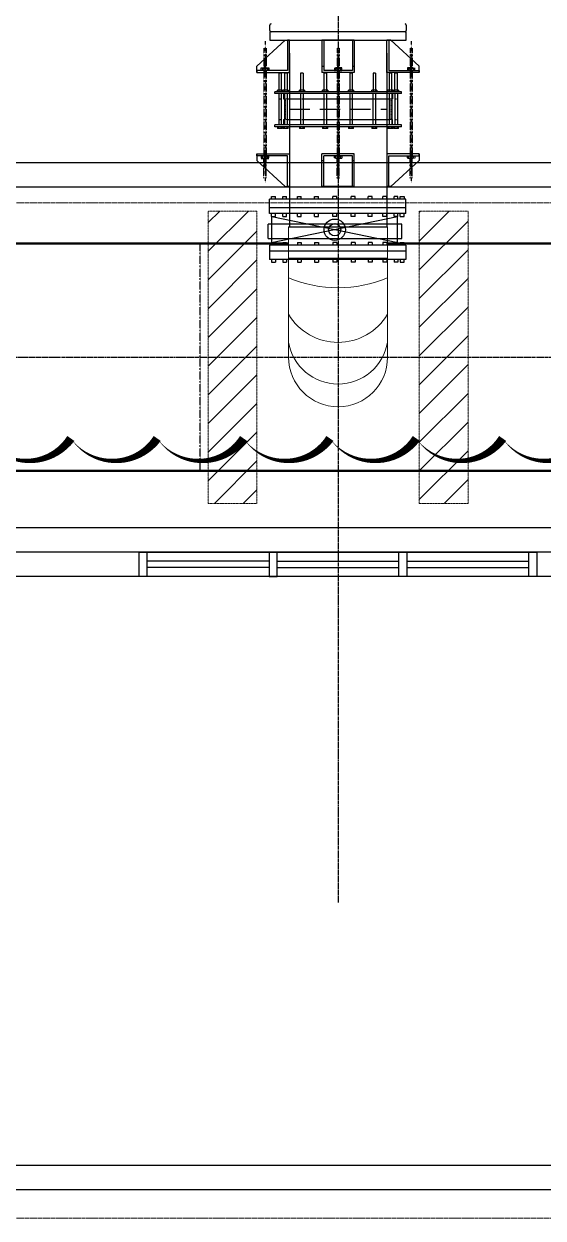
# Model space of a CAD drawing. Header units: inches. Extents: x 0 to 235202, y 0 to 361577.
# Drawn here: x 135998 to 139195, y 298225 to 305577 of the extents above; entities that cross this region are included whole.
import ezdxf

# ---------------------------------------------------------------- set-up
doc = ezdxf.new("R2010")
doc.units = ezdxf.units.IN
doc.header["$MEASUREMENT"] = 0
for name, pattern in [('CENTER', [2, 1.25, -0.25, 0.25, -0.25]), ('HIDDEN', [0.375, 0.25, -0.125]), ('PHANTOM2', [1.25, 0.625, -0.125, 0.125, -0.125, 0.125, -0.125])]:
    doc.linetypes.add(name, pattern=pattern)
for name, color, linetype, lineweight in [('.5', 8, 'Continuous', 0), ('DIM', 251, 'Continuous', 0), ('hid', 8, 'HIDDEN', 0)]:
    doc.layers.add(name, color=color, linetype=linetype, lineweight=lineweight)
for name, color, linetype in [('1', 1, 'CENTER'), ('2', 2, 'HIDDEN'), ('pipes', 2, 'Continuous'), ('sleeve type coupling', 1, 'Continuous'), ('steel elbow 90deg', 3, 'Continuous')]:
    doc.layers.add(name, color=color, linetype=linetype)

msp = doc.modelspace()

# ---------------------------------------------------------------- linework, layer by layer
at = {"layer": '.5', "color": 8, "linetype": 'CENTER', "ltscale": 10}
for p, q in [((169573.2, 304475.8), (105058.9, 304475.8)), ((169573.2, 298225.3), (105058.9, 298225.3))]:
    msp.add_line(p, q, dxfattribs=at)
at = {"color": 8, "linetype": 'PHANTOM2', "ltscale": 20}
for p, q in [((137932.6, 323510), (137932.6, 300165.4)), ((125082.6, 303524.6), (152564.9, 303524.6))]:
    msp.add_line(p, q, dxfattribs=at)
at = {"color": 8, "lineweight": -3, "ltscale": 5}
for p, q in [((137512.6, 305535.9), (137512.6, 305569.4)), ((138345.4, 305528.7), (137519.8, 305528.7)), ((138352.6, 305569.4), (138352.6, 305535.9))]:
    msp.add_line(p, q, dxfattribs=at)
at = {"color": 8}
for p, q in [((138352.6, 305528.7), (137512.6, 305528.7)), ((137512.6, 305528.7), (137512.6, 305476.7)), ((138352.6, 305476.7), (138352.6, 305528.7)), ((137432.6, 305316.7), (137607.6, 305476.7)), ((137512.6, 305476.7), (138352.6, 305476.7)), ((137607.6, 305476.7), (137632.6, 305476.7)), ((137632.6, 305476.7), (137620.6, 305476.7)), ((137620.6, 305476.7), (137620.6, 305288.7)), ((137632.6, 305276.7), (137632.6, 305476.7)), ((137832.6, 305476.7), (137832.6, 305276.7)), ((138032.6, 305476.7), (137832.6, 305476.7)), ((137844.6, 305476.7), (137844.6, 305288.7)), ((138020.6, 305476.7), (138020.6, 305288.7)), ((138032.6, 305476.7), (138032.6, 305276.7)), ((138257.6, 305476.7), (138232.6, 305476.7)), ((138232.6, 305476.7), (138244.6, 305476.7)), ((138232.6, 305276.7), (138232.6, 305476.7)), ((138244.6, 305476.7), (138244.6, 305288.7)), ((138432.6, 305316.7), (138257.6, 305476.7)), ((137432.6, 305276.7), (137432.6, 305316.7)), ((137832.6, 305316.7), (137844.6, 305316.7)), ((138020.6, 305316.7), (138032.6, 305316.7)), ((138432.6, 305276.7), (138432.6, 305316.7)), ((137620.6, 305288.7), (137432.6, 305288.7)), ((137432.6, 305288.7), (137432.6, 305276.7)), ((137432.6, 305276.7), (137632.6, 305276.7)), ((138032.6, 305276.7), (137832.6, 305276.7)), ((138020.6, 305288.7), (137844.6, 305288.7)), ((138432.6, 305276.7), (138232.6, 305276.7)), ((138244.6, 305288.7), (138432.6, 305288.7)), ((138432.6, 305288.7), (138432.6, 305276.7)), ((137432.6, 304776.3), (137432.6, 304736.3)), ((137432.6, 304764.3), (137432.6, 304776.3)), ((137432.6, 304776.3), (137632.6, 304776.3)), ((137620.6, 304764.3), (137432.6, 304764.3)), ((137432.6, 304736.3), (137607.6, 304576.3)), ((137620.6, 304576.3), (137620.6, 304764.3)), ((137632.6, 304776.3), (137632.6, 304576.3)), ((137832.6, 304576.3), (137832.6, 304776.3)), ((138032.6, 304776.3), (137832.6, 304776.3)), ((137832.6, 304736.3), (137844.6, 304736.3)), ((137844.6, 304576.3), (137844.6, 304764.3)), ((138020.6, 304764.3), (137844.6, 304764.3)), ((138020.6, 304576.3), (138020.6, 304764.3)), ((138020.6, 304736.3), (138032.6, 304736.3)), ((138032.6, 304576.3), (138032.6, 304776.3)), ((138432.6, 304776.3), (138232.6, 304776.3)), ((138232.6, 304776.3), (138232.6, 304576.3)), ((138244.6, 304576.3), (138244.6, 304764.3)), ((138244.6, 304764.3), (138432.6, 304764.3)), ((138432.6, 304736.3), (138257.6, 304576.3)), ((138432.6, 304776.3), (138432.6, 304736.3)), ((138432.6, 304764.3), (138432.6, 304776.3)), ((137607.6, 304576.3), (137632.6, 304576.3)), ((137632.6, 304576.3), (137620.6, 304576.3)), ((138032.6, 304576.3), (137832.6, 304576.3)), ((138257.6, 304576.3), (138232.6, 304576.3)), ((138232.6, 304576.3), (138244.6, 304576.3)), ((138350.1, 304497.6), (137510.1, 304497.6)), ((137510.1, 304408.9), (137510.1, 304497.6)), ((137522.2, 304514.8), (137546.4, 304514.8)), ((137522.2, 304497.6), (137522.2, 304514.8)), ((137546.4, 304497.6), (137546.4, 304514.8)), ((137591.5, 304514.8), (137615.7, 304514.8)), ((137591.5, 304497.6), (137591.5, 304514.8)), ((137615.7, 304497.6), (137615.7, 304514.8)), ((137681.8, 304514.8), (137706, 304514.8)), ((137681.8, 304497.6), (137681.8, 304514.8)), ((137706, 304497.6), (137706, 304514.8)), ((137786.9, 304514.8), (137811.1, 304514.8)), ((137786.9, 304497.6), (137786.9, 304514.8)), ((137811.1, 304497.6), (137811.1, 304514.8)), ((137899.7, 304497.6), (137899.7, 304514.8)), ((137923.9, 304514.8), (137899.7, 304514.8)), ((137923.9, 304497.6), (137923.9, 304514.8)), ((138012.5, 304497.6), (138012.5, 304514.8)), ((138036.8, 304514.8), (138012.5, 304514.8)), ((138036.8, 304497.6), (138036.8, 304514.8)), ((138117.7, 304497.6), (138117.7, 304514.8)), ((138141.9, 304514.8), (138117.7, 304514.8)), ((138141.9, 304497.6), (138141.9, 304514.8)), ((138207.9, 304497.6), (138207.9, 304514.8)), ((138232.2, 304514.8), (138207.9, 304514.8)), ((138232.2, 304497.6), (138232.2, 304514.8)), ((138277.2, 304497.6), (138277.2, 304514.8)), ((138301.4, 304514.8), (138277.2, 304514.8)), ((138301.4, 304497.6), (138301.4, 304514.8)), ((138315.5, 304497.6), (138315.5, 304514.8)), ((138315.5, 304514.8), (138339.7, 304514.8)), ((138339.7, 304514.8), (138339.7, 304497.6)), ((138350.1, 304408.9), (138350.1, 304497.6)), ((138350.1, 304444.9), (137510.1, 304444.9)), ((138350.1, 304408.9), (137510.1, 304408.9)), ((137522.2, 304391.7), (137522.2, 304408.9)), ((137522.2, 304230.9), (138298.1, 304391.7)), ((137522.2, 304391.7), (137546.4, 304391.7)), ((137525.6, 304391.7), (138301.4, 304230.9)), ((137525.6, 304213.7), (137525.6, 304391.7)), ((137546.4, 304391.7), (137546.4, 304408.9)), ((137591.5, 304391.7), (137591.5, 304408.9)), ((137591.5, 304391.7), (137615.7, 304391.7)), ((137615.7, 304391.7), (137615.7, 304408.9)), ((137681.8, 304391.7), (137681.8, 304408.9)), ((137681.8, 304391.7), (137706, 304391.7)), ((137706, 304391.7), (137706, 304408.9)), ((137786.9, 304391.7), (137786.9, 304408.9)), ((137786.9, 304391.7), (137811.1, 304391.7)), ((137811.1, 304391.7), (137811.1, 304408.9)), ((137899.7, 304391.7), (137899.7, 304408.9)), ((137923.9, 304391.7), (137899.7, 304391.7)), ((137923.9, 304391.7), (137923.9, 304408.9)), ((138012.5, 304391.7), (138012.5, 304408.9)), ((138036.8, 304391.7), (138012.5, 304391.7)), ((138036.8, 304391.7), (138036.8, 304408.9)), ((138117.7, 304391.7), (138117.7, 304408.9)), ((138141.9, 304391.7), (138117.7, 304391.7)), ((138141.9, 304391.7), (138141.9, 304408.9)), ((138207.9, 304391.7), (138207.9, 304408.9)), ((138232.2, 304391.7), (138207.9, 304391.7)), ((138232.2, 304391.7), (138232.2, 304408.9)), ((138277.2, 304391.7), (138277.2, 304408.9)), ((138301.4, 304391.7), (138277.2, 304391.7)), ((138298.1, 304213.7), (138298.1, 304391.7)), ((138301.4, 304391.7), (138301.4, 304408.9)), ((138315.5, 304391.7), (138315.5, 304408.9)), ((138315.5, 304391.7), (138339.7, 304391.7)), ((138339.7, 304391.7), (138339.7, 304408.9)), ((137525.6, 304344.5), (137502.4, 304344.5)), ((138325.8, 304344.5), (138298.1, 304344.5)), ((137525.6, 304254.2), (137502.4, 304254.2)), ((137510.1, 304214.6), (137510.1, 304126.6)), ((138350.1, 304214.6), (137510.1, 304214.6)), ((137522.2, 304231.8), (137546.4, 304231.8)), ((137522.2, 304231.8), (137522.2, 304214.6)), ((137546.4, 304231.8), (137546.4, 304214.6)), ((137591.5, 304231.8), (137615.7, 304231.8)), ((137591.5, 304231.8), (137591.5, 304214.6)), ((137615.7, 304231.8), (137615.7, 304214.6)), ((137681.8, 304231.8), (137706, 304231.8)), ((137681.8, 304231.8), (137681.8, 304214.6)), ((137706, 304231.8), (137706, 304214.6)), ((137786.9, 304231.8), (137811.1, 304231.8)), ((137786.9, 304231.8), (137786.9, 304214.6)), ((137811.1, 304231.8), (137811.1, 304214.6)), ((137899.7, 304231.8), (137899.7, 304214.6)), ((137923.9, 304231.8), (137899.7, 304231.8)), ((137923.9, 304231.8), (137923.9, 304214.6)), ((138012.5, 304231.8), (138012.5, 304214.6)), ((138036.8, 304231.8), (138012.5, 304231.8)), ((138036.8, 304231.8), (138036.8, 304214.6)), ((138117.7, 304231.8), (138117.7, 304214.6)), ((138141.9, 304231.8), (138117.7, 304231.8)), ((138141.9, 304231.8), (138141.9, 304214.6)), ((138207.9, 304231.8), (138207.9, 304214.6)), ((138232.2, 304231.8), (138207.9, 304231.8)), ((138232.2, 304231.8), (138232.2, 304214.6)), ((138277.2, 304231.8), (138277.2, 304214.6)), ((138301.4, 304231.8), (138277.2, 304231.8)), ((138325.8, 304254.2), (138298.1, 304254.2)), ((138301.4, 304231.8), (138301.4, 304214.6)), ((138315.5, 304231.8), (138315.5, 304214.6)), ((138315.5, 304231.8), (138339.7, 304231.8)), ((138339.7, 304231.8), (138339.7, 304214.6)), ((138350.1, 304214.6), (138350.1, 304126.6)), ((138350.1, 304178.6), (137510.1, 304178.6)), ((138350.1, 304126.6), (137510.1, 304126.6)), ((137522.2, 304126.6), (137522.2, 304109.3)), ((137546.4, 304126.6), (137546.4, 304109.3)), ((137591.5, 304126.6), (137591.5, 304109.3)), ((137615.7, 304126.6), (137615.7, 304109.3)), ((137681.8, 304126.6), (137681.8, 304109.3)), ((137706, 304126.6), (137706, 304109.3)), ((137786.9, 304126.6), (137786.9, 304109.3)), ((137811.1, 304126.6), (137811.1, 304109.3)), ((137899.7, 304126.6), (137899.7, 304109.3)), ((137923.9, 304126.6), (137923.9, 304109.3)), ((138012.5, 304126.6), (138012.5, 304109.3)), ((138036.8, 304126.6), (138036.8, 304109.3)), ((138117.7, 304126.6), (138117.7, 304109.3)), ((138141.9, 304126.6), (138141.9, 304109.3)), ((138207.9, 304126.6), (138207.9, 304109.3)), ((138232.2, 304126.6), (138232.2, 304109.3)), ((138277.2, 304126.6), (138277.2, 304109.3)), ((138301.4, 304126.6), (138301.4, 304109.3)), ((138315.5, 304126.6), (138315.5, 304109.3)), ((138339.7, 304109.3), (138339.7, 304126.6)), ((137522.2, 304109.3), (137546.4, 304109.3)), ((137591.5, 304109.3), (137615.7, 304109.3)), ((137681.8, 304109.3), (137706, 304109.3)), ((137786.9, 304109.3), (137811.1, 304109.3)), ((137923.9, 304109.3), (137899.7, 304109.3)), ((138036.8, 304109.3), (138012.5, 304109.3)), ((138141.9, 304109.3), (138117.7, 304109.3)), ((138232.2, 304109.3), (138207.9, 304109.3)), ((138301.4, 304109.3), (138277.2, 304109.3)), ((138315.5, 304109.3), (138339.7, 304109.3))]:
    msp.add_line(p, q, dxfattribs=at)
at = {"color": 8, "linetype": 'HIDDEN'}
for p, q in [((137502.4, 304254.2), (137502.4, 304344.5)), ((138298.1, 304344.5), (137525.6, 304344.5)), ((138325.8, 304254.2), (138325.8, 304344.5)), ((138298.1, 304254.2), (137525.6, 304254.2))]:
    msp.add_line(p, q, dxfattribs=at)
at = {"color": 1}
msp.add_lwpolyline([(129905.5, 303024.6, 0, 53.2, 0.520567), (130437.3, 303024.6, 0, 53.2, 0.520567), (130969.1, 303024.6, 0, 53.2, 0.520567), (131500.9, 303024.6, 0, 53.2, 0.520567), (132032.7, 303024.6, 0, 53.2, 0.520567), (132564.5, 303024.6, 0, 53.2, 0.520567), (133096.3, 303024.6, 0, 53.2, 0.520567), (133628.1, 303024.6, 0, 53.2, 0.520567), (134159.9, 303024.6, 0, 53.2, 0.520567), (134691.7, 303024.6, 0, 53.2, 0.520567), (135223.5, 303024.6, 0, 53.2, 0.520567), (135755.3, 303024.6, 0, 53.2, 0.520567), (136287.1, 303024.6, 0, 53.2, 0.520567), (136818.9, 303024.6, 0, 53.2, 0.520567), (137350.7, 303024.6, 0, 53.2, 0.520567), (137882.5, 303024.6, 0, 53.2, 0.520567), (138414.3, 303024.6, 0, 53.2, 0.520567), (138946.1, 303024.6, 0, 53.2, 0.520567), (139477.9, 303024.6, 0, 53.2, 0.520567)], format="xyseb", dxfattribs=at)
at = {"color": 8}
for radius in [65.7, 37.5]:
    msp.add_circle((137911.8, 304309.4), radius, dxfattribs=at)
at = {"color": 8, "lineweight": -3, "ltscale": 5}
for centre, start, end in [((137519.8, 305569.4), 90, 180), ((137519.8, 305535.9), 180, 270), ((138345.4, 305569.4), 0, 90), ((138345.4, 305535.9), 270, 0)]:
    msp.add_arc(centre, 7.24, start, end, dxfattribs=at)
at = {"layer": '1', "color": 8, "linetype": 'CENTER', "ltscale": 0.09}
for p, q in [((137482.6, 305470.8), (137482.6, 304601)), ((138382.6, 305470.8), (138382.6, 304601))]:
    msp.add_line(p, q, dxfattribs=at)
at = {"layer": '1', "color": 8}
for p, q in [((137476, 305426.7), (137476, 304764.3)), ((137476, 305426.7), (137476, 305305.9)), ((137489.2, 305426.7), (137489.2, 305305.9)), ((137489.3, 305426.7), (137489.3, 304764.3)), ((137926, 305426.7), (137926, 304764.3)), ((137926, 305426.7), (137926, 305305.9)), ((137926, 305426.7), (137939.2, 305426.7)), ((137926, 305426.7), (137939.2, 305426.7)), ((137939.2, 305426.7), (137939.2, 304764.3)), ((137939.2, 305426.7), (137939.2, 305305.9)), ((138376, 305426.7), (138376, 304764.3)), ((138376, 305426.7), (138376, 305305.9)), ((138389.2, 305426.7), (138389.2, 304764.3)), ((138389.2, 305426.7), (138389.2, 305305.9)), ((137459.9, 305288.7), (137459.9, 305305.9)), ((137459.9, 305305.9), (137505.4, 305305.9)), ((137459.9, 305288.7), (137459.9, 305305.9)), ((137459.9, 305305.9), (137505.4, 305305.9)), ((137468, 305305.9), (137468, 305288.7)), ((137468, 305305.9), (137468, 305288.7)), ((137489.2, 305363.2), (137476, 305363.2)), ((137489.2, 305363.2), (137476, 305363.2)), ((137489.2, 305359.2), (137476, 305359.2)), ((137489.2, 305359.2), (137476, 305359.2)), ((137489.2, 305359.2), (137476, 305359.2)), ((137489.2, 305359.2), (137476, 305359.2)), ((137489.2, 305355.1), (137476, 305355.1)), ((137489.2, 305355.1), (137476, 305355.1)), ((137489.2, 305351.3), (137476, 305351.3)), ((137489.2, 305351.3), (137476, 305351.3)), ((137489.2, 305347.2), (137476, 305347.2)), ((137489.2, 305347.2), (137476, 305347.2)), ((137489.2, 305347.2), (137476, 305347.2)), ((137489.2, 305347.2), (137476, 305347.2)), ((137489.2, 305343.1), (137476, 305343.1)), ((137489.2, 305343.1), (137476, 305343.1)), ((137489.2, 305339), (137476, 305339)), ((137489.2, 305339), (137476, 305339)), ((137489.2, 305334.9), (137476, 305334.9)), ((137489.2, 305334.9), (137476, 305334.9)), ((137489.2, 305330.8), (137476, 305330.8)), ((137489.2, 305330.8), (137476, 305330.8)), ((137489.2, 305326.7), (137476, 305326.7)), ((137489.2, 305326.7), (137476, 305326.7)), ((137489.2, 305322.7), (137476, 305322.7)), ((137489.2, 305322.7), (137476, 305322.7)), ((137489.2, 305318.6), (137476, 305318.6)), ((137489.2, 305318.6), (137476, 305318.6)), ((137489.2, 305314.5), (137476, 305314.5)), ((137489.2, 305314.5), (137476, 305314.5)), ((137489.2, 305310.4), (137476, 305310.4)), ((137489.2, 305310.4), (137476, 305310.4)), ((137489.2, 305306.3), (137476, 305306.3)), ((137489.2, 305306.3), (137476, 305306.3)), ((137497.2, 305305.9), (137497.2, 305288.7)), ((137497.2, 305305.9), (137497.2, 305288.7)), ((137505.4, 305305.9), (137505.4, 305288.7)), ((137505.4, 305305.9), (137505.4, 305288.7)), ((137955.4, 305305.9), (137909.9, 305305.9)), ((137909.9, 305305.9), (137909.9, 305288.7)), ((137955.4, 305305.9), (137909.9, 305305.9)), ((137909.9, 305305.9), (137909.9, 305288.7)), ((137918, 305305.9), (137918, 305288.7)), ((137918, 305305.9), (137918, 305288.7)), ((137926, 305363.2), (137939.2, 305363.2)), ((137926, 305363.2), (137939.2, 305363.2)), ((137926, 305359.2), (137939.2, 305359.2)), ((137926, 305359.2), (137939.2, 305359.2)), ((137926, 305359.2), (137939.2, 305359.2)), ((137926, 305359.2), (137939.2, 305359.2)), ((137926, 305355.1), (137939.2, 305355.1)), ((137926, 305355.1), (137939.2, 305355.1)), ((137926, 305351.3), (137939.2, 305351.3)), ((137926, 305351.3), (137939.2, 305351.3)), ((137926, 305347.2), (137939.2, 305347.2)), ((137926, 305347.2), (137939.2, 305347.2)), ((137926, 305347.2), (137939.2, 305347.2)), ((137926, 305347.2), (137939.2, 305347.2)), ((137926, 305343.1), (137939.2, 305343.1)), ((137926, 305343.1), (137939.2, 305343.1)), ((137926, 305339), (137939.2, 305339)), ((137926, 305339), (137939.2, 305339)), ((137926, 305334.9), (137939.2, 305334.9)), ((137926, 305334.9), (137939.2, 305334.9)), ((137926, 305330.8), (137939.2, 305330.8)), ((137926, 305330.8), (137939.2, 305330.8)), ((137926, 305326.7), (137939.2, 305326.7)), ((137926, 305326.7), (137939.2, 305326.7)), ((137926, 305322.7), (137939.2, 305322.7)), ((137926, 305322.7), (137939.2, 305322.7)), ((137926, 305318.6), (137939.2, 305318.6)), ((137926, 305318.6), (137939.2, 305318.6)), ((137926, 305314.5), (137939.2, 305314.5)), ((137926, 305314.5), (137939.2, 305314.5)), ((137926, 305310.4), (137939.2, 305310.4)), ((137926, 305310.4), (137939.2, 305310.4)), ((137926, 305306.3), (137939.2, 305306.3)), ((137926, 305306.3), (137939.2, 305306.3)), ((137947.2, 305305.9), (137947.2, 305288.7)), ((137947.2, 305305.9), (137947.2, 305288.7)), ((137955.4, 305288.7), (137955.4, 305305.9)), ((137955.4, 305288.7), (137955.4, 305305.9)), ((138405.4, 305305.9), (138359.9, 305305.9)), ((138359.9, 305305.9), (138359.9, 305288.7)), ((138405.4, 305305.9), (138359.9, 305305.9)), ((138359.9, 305305.9), (138359.9, 305288.7)), ((138368, 305305.9), (138368, 305288.7)), ((138368, 305305.9), (138368, 305288.7)), ((138376, 305363.2), (138389.2, 305363.2)), ((138376, 305363.2), (138389.2, 305363.2)), ((138376, 305359.2), (138389.2, 305359.2)), ((138376, 305359.2), (138389.2, 305359.2)), ((138376, 305359.2), (138389.2, 305359.2)), ((138376, 305359.2), (138389.2, 305359.2)), ((138376, 305355.1), (138389.2, 305355.1)), ((138376, 305355.1), (138389.2, 305355.1)), ((138376, 305351.3), (138389.2, 305351.3)), ((138376, 305351.3), (138389.2, 305351.3)), ((138376, 305347.2), (138389.2, 305347.2)), ((138376, 305347.2), (138389.2, 305347.2)), ((138376, 305347.2), (138389.2, 305347.2)), ((138376, 305347.2), (138389.2, 305347.2)), ((138376, 305343.1), (138389.2, 305343.1)), ((138376, 305343.1), (138389.2, 305343.1)), ((138376, 305339), (138389.2, 305339)), ((138376, 305339), (138389.2, 305339)), ((138376, 305334.9), (138389.2, 305334.9)), ((138376, 305334.9), (138389.2, 305334.9)), ((138376, 305330.8), (138389.2, 305330.8)), ((138376, 305330.8), (138389.2, 305330.8)), ((138376, 305326.7), (138389.2, 305326.7)), ((138376, 305326.7), (138389.2, 305326.7)), ((138376, 305322.7), (138389.2, 305322.7)), ((138376, 305322.7), (138389.2, 305322.7)), ((138376, 305318.6), (138389.2, 305318.6)), ((138376, 305318.6), (138389.2, 305318.6)), ((138376, 305314.5), (138389.2, 305314.5)), ((138376, 305314.5), (138389.2, 305314.5)), ((138376, 305310.4), (138389.2, 305310.4)), ((138376, 305310.4), (138389.2, 305310.4)), ((138376, 305306.3), (138389.2, 305306.3)), ((138376, 305306.3), (138389.2, 305306.3)), ((138397.2, 305305.9), (138397.2, 305288.7)), ((138397.2, 305305.9), (138397.2, 305288.7)), ((138405.4, 305288.7), (138405.4, 305305.9)), ((138405.4, 305288.7), (138405.4, 305305.9)), ((137505.4, 305288.7), (137459.9, 305288.7)), ((137505.4, 305288.7), (137459.9, 305288.7)), ((137489.2, 305285.9), (137476, 305285.9)), ((137489.2, 305285.9), (137476, 305285.9)), ((137489.2, 305281.8), (137476, 305281.8)), ((137489.2, 305281.8), (137476, 305281.8)), ((137489.2, 305277.7), (137476, 305277.7)), ((137489.2, 305277.7), (137476, 305277.7)), ((137489.2, 305273.6), (137476, 305273.6)), ((137489.2, 305273.6), (137476, 305273.6)), ((137489.2, 305269.5), (137476, 305269.5)), ((137489.2, 305269.5), (137476, 305269.5)), ((137489.2, 305265.5), (137476, 305265.5)), ((137489.2, 305265.5), (137476, 305265.5)), ((137489.2, 305261.4), (137476, 305261.4)), ((137489.2, 305261.4), (137476, 305261.4)), ((137489.2, 305257.3), (137476, 305257.3)), ((137489.2, 305257.3), (137476, 305257.3)), ((137909.9, 305288.7), (137955.4, 305288.7)), ((137909.9, 305288.7), (137955.4, 305288.7)), ((137926, 305285.9), (137939.2, 305285.9)), ((137926, 305285.9), (137939.2, 305285.9)), ((137926, 305281.8), (137939.2, 305281.8)), ((137926, 305281.8), (137939.2, 305281.8)), ((137926, 305277.7), (137939.2, 305277.7)), ((137926, 305277.7), (137939.2, 305277.7)), ((137926, 305273.6), (137939.2, 305273.6)), ((137926, 305273.6), (137939.2, 305273.6)), ((137926, 305269.5), (137939.2, 305269.5)), ((137926, 305269.5), (137939.2, 305269.5)), ((137926, 305265.5), (137939.2, 305265.5)), ((137926, 305265.5), (137939.2, 305265.5)), ((137926, 305261.4), (137939.2, 305261.4)), ((137926, 305261.4), (137939.2, 305261.4)), ((137926, 305257.3), (137939.2, 305257.3)), ((137926, 305257.3), (137939.2, 305257.3)), ((138359.9, 305288.7), (138405.4, 305288.7)), ((138359.9, 305288.7), (138405.4, 305288.7)), ((138376, 305285.9), (138389.2, 305285.9)), ((138376, 305285.9), (138389.2, 305285.9)), ((138376, 305281.8), (138389.2, 305281.8)), ((138376, 305281.8), (138389.2, 305281.8)), ((138376, 305277.7), (138389.2, 305277.7)), ((138376, 305277.7), (138389.2, 305277.7)), ((138376, 305273.6), (138389.2, 305273.6)), ((138376, 305273.6), (138389.2, 305273.6)), ((138376, 305269.5), (138389.2, 305269.5)), ((138376, 305269.5), (138389.2, 305269.5)), ((138376, 305265.5), (138389.2, 305265.5)), ((138376, 305265.5), (138389.2, 305265.5)), ((138376, 305261.4), (138389.2, 305261.4)), ((138376, 305261.4), (138389.2, 305261.4)), ((138376, 305257.3), (138389.2, 305257.3)), ((138376, 305257.3), (138389.2, 305257.3)), ((137489.2, 304795.6), (137476, 304795.6)), ((137489.2, 304795.6), (137476, 304795.6)), ((137489.2, 304791.6), (137476, 304791.6)), ((137489.2, 304791.6), (137476, 304791.6)), ((137489.2, 304787.5), (137476, 304787.5)), ((137489.2, 304787.5), (137476, 304787.5)), ((137926, 304795.6), (137939.2, 304795.6)), ((137926, 304795.6), (137939.2, 304795.6)), ((137926, 304791.6), (137939.2, 304791.6)), ((137926, 304791.6), (137939.2, 304791.6)), ((137926, 304787.5), (137939.2, 304787.5)), ((137926, 304787.5), (137939.2, 304787.5)), ((138376, 304795.6), (138389.2, 304795.6)), ((138376, 304795.6), (138389.2, 304795.6)), ((138376, 304791.6), (138389.2, 304791.6)), ((138376, 304791.6), (138389.2, 304791.6)), ((138376, 304787.5), (138389.2, 304787.5)), ((138376, 304787.5), (138389.2, 304787.5)), ((137459.9, 304764.3), (137459.9, 304747.1)), ((137505.4, 304764.3), (137459.9, 304764.3)), ((137459.9, 304764.3), (137459.9, 304747.1)), ((137505.4, 304764.3), (137459.9, 304764.3)), ((137459.9, 304747.1), (137505.4, 304747.1)), ((137459.9, 304747.1), (137505.4, 304747.1)), ((137468, 304747.1), (137468, 304764.3)), ((137468, 304747.1), (137468, 304764.3)), ((137489.2, 304783.4), (137476, 304783.4)), ((137489.2, 304783.4), (137476, 304783.4)), ((137489.2, 304779.3), (137476, 304779.3)), ((137489.2, 304779.3), (137476, 304779.3)), ((137489.2, 304775.2), (137476, 304775.2)), ((137489.2, 304775.2), (137476, 304775.2)), ((137489.2, 304771.1), (137476, 304771.1)), ((137489.2, 304771.1), (137476, 304771.1)), ((137489.2, 304767), (137476, 304767)), ((137489.2, 304767), (137476, 304767)), ((137476, 304626.3), (137476, 304747.1)), ((137489.2, 304746.6), (137476, 304746.6)), ((137489.2, 304746.6), (137476, 304746.6)), ((137489.2, 304742.5), (137476, 304742.5)), ((137489.2, 304742.5), (137476, 304742.5)), ((137489.2, 304738.4), (137476, 304738.4)), ((137489.2, 304738.4), (137476, 304738.4)), ((137489.2, 304734.3), (137476, 304734.3)), ((137489.2, 304734.3), (137476, 304734.3)), ((137489.2, 304730.3), (137476, 304730.3)), ((137489.2, 304730.3), (137476, 304730.3)), ((137489.2, 304726.2), (137476, 304726.2)), ((137489.2, 304726.2), (137476, 304726.2)), ((137489.2, 304722.1), (137476, 304722.1)), ((137489.2, 304722.1), (137476, 304722.1)), ((137489.2, 304718), (137476, 304718)), ((137489.2, 304718), (137476, 304718)), ((137489.2, 304713.9), (137476, 304713.9)), ((137489.2, 304713.9), (137476, 304713.9)), ((137489.2, 304626.3), (137489.2, 304747.1)), ((137497.2, 304747.1), (137497.2, 304764.3)), ((137497.2, 304747.1), (137497.2, 304764.3)), ((137505.4, 304747.1), (137505.4, 304764.3)), ((137505.4, 304747.1), (137505.4, 304764.3)), ((137909.9, 304747.1), (137909.9, 304764.3)), ((137909.9, 304764.3), (137955.4, 304764.3)), ((137909.9, 304747.1), (137909.9, 304764.3)), ((137909.9, 304764.3), (137955.4, 304764.3)), ((137955.4, 304747.1), (137909.9, 304747.1)), ((137955.4, 304747.1), (137909.9, 304747.1)), ((137918, 304747.1), (137918, 304764.3)), ((137918, 304747.1), (137918, 304764.3)), ((137926, 304783.4), (137939.2, 304783.4)), ((137926, 304783.4), (137939.2, 304783.4)), ((137926, 304779.3), (137939.2, 304779.3)), ((137926, 304779.3), (137939.2, 304779.3)), ((137926, 304775.2), (137939.2, 304775.2)), ((137926, 304775.2), (137939.2, 304775.2)), ((137926, 304771.1), (137939.2, 304771.1)), ((137926, 304771.1), (137939.2, 304771.1)), ((137926, 304767), (137939.2, 304767)), ((137926, 304767), (137939.2, 304767)), ((137926, 304626.3), (137926, 304747.1)), ((137926, 304746.6), (137939.2, 304746.6)), ((137926, 304746.6), (137939.2, 304746.6)), ((137926, 304742.5), (137939.2, 304742.5)), ((137926, 304742.5), (137939.2, 304742.5)), ((137926, 304738.4), (137939.2, 304738.4)), ((137926, 304738.4), (137939.2, 304738.4)), ((137926, 304734.3), (137939.2, 304734.3)), ((137926, 304734.3), (137939.2, 304734.3)), ((137926, 304730.3), (137939.2, 304730.3)), ((137926, 304730.3), (137939.2, 304730.3)), ((137926, 304726.2), (137939.2, 304726.2)), ((137926, 304726.2), (137939.2, 304726.2)), ((137926, 304722.1), (137939.2, 304722.1)), ((137926, 304722.1), (137939.2, 304722.1)), ((137926, 304718), (137939.2, 304718)), ((137926, 304718), (137939.2, 304718)), ((137926, 304713.9), (137939.2, 304713.9)), ((137926, 304713.9), (137939.2, 304713.9)), ((137939.2, 304626.3), (137939.2, 304747.1)), ((137947.2, 304747.1), (137947.2, 304764.3)), ((137947.2, 304747.1), (137947.2, 304764.3)), ((137955.4, 304764.3), (137955.4, 304747.1)), ((137955.4, 304764.3), (137955.4, 304747.1)), ((138359.9, 304747.1), (138359.9, 304764.3)), ((138359.9, 304764.3), (138405.4, 304764.3)), ((138359.9, 304747.1), (138359.9, 304764.3)), ((138359.9, 304764.3), (138405.4, 304764.3)), ((138405.4, 304747.1), (138359.9, 304747.1)), ((138405.4, 304747.1), (138359.9, 304747.1)), ((138368, 304747.1), (138368, 304764.3)), ((138368, 304747.1), (138368, 304764.3)), ((138376, 304783.4), (138389.2, 304783.4)), ((138376, 304783.4), (138389.2, 304783.4)), ((138376, 304779.3), (138389.2, 304779.3)), ((138376, 304779.3), (138389.2, 304779.3)), ((138376, 304775.2), (138389.2, 304775.2)), ((138376, 304775.2), (138389.2, 304775.2)), ((138376, 304771.1), (138389.2, 304771.1)), ((138376, 304771.1), (138389.2, 304771.1)), ((138376, 304767), (138389.2, 304767)), ((138376, 304767), (138389.2, 304767)), ((138376, 304626.3), (138376, 304747.1)), ((138376, 304746.6), (138389.2, 304746.6)), ((138376, 304746.6), (138389.2, 304746.6)), ((138376, 304742.5), (138389.2, 304742.5)), ((138376, 304742.5), (138389.2, 304742.5)), ((138376, 304738.4), (138389.2, 304738.4)), ((138376, 304738.4), (138389.2, 304738.4)), ((138376, 304734.3), (138389.2, 304734.3)), ((138376, 304734.3), (138389.2, 304734.3)), ((138376, 304730.3), (138389.2, 304730.3)), ((138376, 304730.3), (138389.2, 304730.3)), ((138376, 304726.2), (138389.2, 304726.2)), ((138376, 304726.2), (138389.2, 304726.2)), ((138376, 304722.1), (138389.2, 304722.1)), ((138376, 304722.1), (138389.2, 304722.1)), ((138376, 304718), (138389.2, 304718)), ((138376, 304718), (138389.2, 304718)), ((138376, 304713.9), (138389.2, 304713.9)), ((138376, 304713.9), (138389.2, 304713.9)), ((138389.2, 304626.3), (138389.2, 304747.1)), ((138397.2, 304747.1), (138397.2, 304764.3)), ((138397.2, 304747.1), (138397.2, 304764.3)), ((138405.4, 304764.3), (138405.4, 304747.1)), ((138405.4, 304764.3), (138405.4, 304747.1)), ((137489.2, 304709.8), (137476, 304709.8)), ((137489.2, 304709.8), (137476, 304709.8)), ((137489.2, 304705.7), (137476, 304705.7)), ((137489.2, 304705.7), (137476, 304705.7)), ((137489.2, 304705.7), (137476, 304705.7)), ((137489.2, 304705.7), (137476, 304705.7)), ((137489.2, 304701.7), (137476, 304701.7)), ((137489.2, 304701.7), (137476, 304701.7)), ((137489.2, 304697.8), (137476, 304697.8)), ((137489.2, 304697.8), (137476, 304697.8)), ((137489.2, 304693.8), (137476, 304693.8)), ((137489.2, 304693.8), (137476, 304693.8)), ((137489.2, 304693.8), (137476, 304693.8)), ((137489.2, 304693.8), (137476, 304693.8)), ((137489.2, 304689.7), (137476, 304689.7)), ((137489.2, 304689.7), (137476, 304689.7)), ((137926, 304709.8), (137939.2, 304709.8)), ((137926, 304709.8), (137939.2, 304709.8)), ((137926, 304705.7), (137939.2, 304705.7)), ((137926, 304705.7), (137939.2, 304705.7)), ((137926, 304705.7), (137939.2, 304705.7)), ((137926, 304705.7), (137939.2, 304705.7)), ((137926, 304701.7), (137939.2, 304701.7)), ((137926, 304701.7), (137939.2, 304701.7)), ((137926, 304697.8), (137939.2, 304697.8)), ((137926, 304697.8), (137939.2, 304697.8)), ((137926, 304693.8), (137939.2, 304693.8)), ((137926, 304693.8), (137939.2, 304693.8)), ((137926, 304693.8), (137939.2, 304693.8)), ((137926, 304693.8), (137939.2, 304693.8)), ((137926, 304689.7), (137939.2, 304689.7)), ((137926, 304689.7), (137939.2, 304689.7)), ((138376, 304709.8), (138389.2, 304709.8)), ((138376, 304709.8), (138389.2, 304709.8)), ((138376, 304705.7), (138389.2, 304705.7)), ((138376, 304705.7), (138389.2, 304705.7)), ((138376, 304705.7), (138389.2, 304705.7)), ((138376, 304705.7), (138389.2, 304705.7)), ((138376, 304701.7), (138389.2, 304701.7)), ((138376, 304701.7), (138389.2, 304701.7)), ((137926, 304626.3), (137939.2, 304626.3)), ((137926, 304626.3), (137939.2, 304626.3)), ((137082.6, 302824.6), (137082.6, 304224.6))]:
    msp.add_line(p, q, dxfattribs=at)
at = {"layer": '1', "color": 8, "linetype": 'HIDDEN', "ltscale": 0.009}
for p, q in [((137476, 305288.7), (137476, 305305.9)), ((137489.2, 305302.2), (137476, 305302.2)), ((137489.2, 305302.2), (137476, 305302.2)), ((137489.2, 305288.7), (137489.2, 305305.9)), ((137926, 305288.7), (137926, 305305.9)), ((137926, 305302.2), (137939.2, 305302.2)), ((137926, 305302.2), (137939.2, 305302.2)), ((137939.2, 305288.7), (137939.2, 305305.9)), ((138376, 305288.7), (138376, 305305.9)), ((138376, 305302.2), (138389.2, 305302.2)), ((138376, 305302.2), (138389.2, 305302.2)), ((138389.2, 305288.7), (138389.2, 305305.9)), ((137489.2, 305298.1), (137476, 305298.1)), ((137489.2, 305298.1), (137476, 305298.1)), ((137489.2, 305294.1), (137476, 305294.1)), ((137489.2, 305294.1), (137476, 305294.1)), ((137489.2, 305290), (137476, 305290)), ((137489.2, 305290), (137476, 305290)), ((137926, 305298.1), (137939.2, 305298.1)), ((137926, 305298.1), (137939.2, 305298.1)), ((137926, 305294.1), (137939.2, 305294.1)), ((137926, 305294.1), (137939.2, 305294.1)), ((137926, 305290), (137939.2, 305290)), ((137926, 305290), (137939.2, 305290)), ((138376, 305298.1), (138389.2, 305298.1)), ((138376, 305298.1), (138389.2, 305298.1)), ((138376, 305294.1), (138389.2, 305294.1)), ((138376, 305294.1), (138389.2, 305294.1)), ((138376, 305290), (138389.2, 305290)), ((138376, 305290), (138389.2, 305290)), ((137476, 304764.3), (137476, 304747.1)), ((137489.2, 304763), (137476, 304763)), ((137489.2, 304763), (137476, 304763)), ((137489.2, 304758.9), (137476, 304758.9)), ((137489.2, 304758.9), (137476, 304758.9)), ((137489.2, 304754.8), (137476, 304754.8)), ((137489.2, 304754.8), (137476, 304754.8)), ((137489.2, 304750.7), (137476, 304750.7)), ((137489.2, 304750.7), (137476, 304750.7)), ((137489.2, 304764.3), (137489.2, 304747.1)), ((137926, 304764.3), (137926, 304747.1)), ((137926, 304763), (137939.2, 304763)), ((137926, 304763), (137939.2, 304763)), ((137926, 304758.9), (137939.2, 304758.9)), ((137926, 304758.9), (137939.2, 304758.9)), ((137926, 304754.8), (137939.2, 304754.8)), ((137926, 304754.8), (137939.2, 304754.8)), ((137926, 304750.7), (137939.2, 304750.7)), ((137926, 304750.7), (137939.2, 304750.7)), ((137939.2, 304764.3), (137939.2, 304747.1)), ((138376, 304764.3), (138376, 304747.1)), ((138376, 304763), (138389.2, 304763)), ((138376, 304763), (138389.2, 304763)), ((138376, 304758.9), (138389.2, 304758.9)), ((138376, 304758.9), (138389.2, 304758.9)), ((138376, 304754.8), (138389.2, 304754.8)), ((138376, 304754.8), (138389.2, 304754.8)), ((138376, 304750.7), (138389.2, 304750.7)), ((138376, 304750.7), (138389.2, 304750.7)), ((138389.2, 304764.3), (138389.2, 304747.1))]:
    msp.add_line(p, q, dxfattribs=at)
at = {"layer": '2', "color": 8, "linetype": 'HIDDEN', "ltscale": 500}
msp.add_line((137632.6, 305051.5), (138232.6, 305051.5), dxfattribs=at)
at = {"layer": 'DIM', "color": 8, "linetype": 'HIDDEN', "lineweight": 25, "ltscale": 10}
for p, q in [((126612.4, 304723.1), (153757.6, 304723.1)), ((126762.4, 304573.1), (153607.6, 304573.1)), ((153607.6, 302474.5), (126762.4, 302474.5)), ((153757.6, 302324.5), (126612.4, 302324.5)), ((139982.6, 302324.5), (135882.6, 302324.5)), ((136707.6, 302174.5), (136707.6, 302324.5)), ((136707.6, 302324.5), (139157.6, 302324.5)), ((136707.6, 302174.5), (136707.6, 302324.5)), ((136757.6, 302174.5), (136757.6, 302324.5)), ((137557.6, 302324.5), (137507.6, 302324.5)), ((137507.6, 302324.5), (137507.6, 302174.5)), ((137557.6, 302174.5), (137557.6, 302324.5)), ((138307.6, 302174.5), (138307.6, 302324.5)), ((138357.6, 302174.5), (138357.6, 302324.5)), ((139107.6, 302174.5), (139107.6, 302324.5)), ((139157.6, 302174.5), (139157.6, 302324.5)), ((139157.6, 302174.5), (139157.6, 302324.5)), ((137507.6, 302269.5), (136757.6, 302269.5)), ((137507.6, 302229.5), (136757.6, 302229.5)), ((137557.6, 302269.5), (138307.6, 302269.5)), ((137557.6, 302229.5), (138307.6, 302229.5)), ((138357.6, 302269.5), (139107.6, 302269.5)), ((138357.6, 302229.5), (139107.6, 302229.5)), ((139982.6, 302174.5), (135882.6, 302174.5)), ((139157.6, 302174.5), (136707.6, 302174.5)), ((137507.6, 302174.5), (137557.6, 302174.5)), ((162457.6, 298549.5), (126907.6, 298549.5)), ((139957.6, 298399.5), (135907.2, 298399.5))]:
    msp.add_line(p, q, dxfattribs=at)
at = {"layer": 'DIM', "color": 8, "linetype": 'HIDDEN', "ltscale": 7}
for p, q in [((137132.6, 304424.6), (137132.6, 302624.6)), ((137432.6, 304424.6), (137132.6, 304424.6)), ((137432.6, 302624.6), (137432.6, 304424.6)), ((138432.6, 302624.6), (138432.6, 304424.6)), ((138432.6, 304424.6), (138732.6, 304424.6)), ((138732.6, 304424.6), (138732.6, 302624.6)), ((137132.6, 302624.6), (137432.6, 302624.6)), ((138732.6, 302624.6), (138432.6, 302624.6))]:
    msp.add_line(p, q, dxfattribs=at)
at = {"layer": 'DIM', "color": 8, "linetype": 'Continuous'}
for p, q in [((137132.6, 304353.8), (137203.4, 304424.6)), ((137132.6, 304177), (137380.2, 304424.6)), ((138432.6, 304416.4), (138440.8, 304424.6)), ((138432.6, 304239.6), (138617.6, 304424.6)), ((138432.6, 304062.8), (138732.6, 304362.8)), ((137132.6, 304000.3), (137432.6, 304300.3)), ((138432.6, 303886.1), (138732.6, 304186.1)), ((137132.6, 303823.5), (137432.6, 304123.5)), ((138432.6, 303709.3), (138732.6, 304009.3)), ((137132.6, 303646.7), (137432.6, 303946.7)), ((138432.6, 303532.5), (138732.6, 303832.5)), ((137132.6, 303469.9), (137432.6, 303769.9)), ((138432.6, 303355.7), (138732.6, 303655.7)), ((137132.6, 303293.2), (137432.6, 303593.2)), ((138432.6, 303179), (138732.6, 303479)), ((137132.6, 303116.4), (137432.6, 303416.4)), ((138432.6, 303002.2), (138732.6, 303302.2)), ((137132.6, 302939.6), (137432.6, 303239.6)), ((138432.6, 302825.4), (138732.6, 303125.4)), ((137132.6, 302762.8), (137432.6, 303062.8)), ((137171.2, 302624.6), (137432.6, 302886.1)), ((138432.6, 302648.6), (138732.6, 302948.6)), ((138585.4, 302624.6), (138732.6, 302771.8)), ((137347.9, 302624.6), (137432.6, 302709.3))]:
    msp.add_line(p, q, dxfattribs=at)
at = {"layer": 'DIM', "color": 8}
for p, q in [((137627.8, 303524.6), (137627.8, 304327.5)), ((138237.4, 303524.6), (138237.4, 304327.5)), ((137627.8, 304134.1), (138237.4, 304134.1))]:
    msp.add_line(p, q, dxfattribs=at)
at = {"layer": 'DIM', "color": 8, "lineweight": 50}
for p, q in [((136932.6, 304224.6), (134432.6, 304224.6)), ((137627.8, 304224.6), (136932.6, 304224.6)), ((139382.7, 304224.6), (138237.4, 304224.6)), ((139382.7, 302824.6), (127932.6, 302824.6))]:
    msp.add_line(p, q, dxfattribs=at)
at = {"layer": 'DIM', "color": 8}
for centre, radius, start, end in [((137932.6, 304748.6), 796.4, 247.5, 292.5), ((137932.6, 303971.6), 355.3, 210.94084, 329.05916), ((137932.6, 303668), 308.9, 189.42017, 350.57983), ((137932.6, 303524.6), 304.8, 180, 0)]:
    msp.add_arc(centre, radius, start, end, dxfattribs=at)
at = {"layer": 'hid', "color": 8, "ltscale": 0.1}
for p, q in [((137602.5, 305115.2), (137618.5, 305115.2)), ((137602.5, 305115.2), (137618.5, 305115.2)), ((137608.9, 304987.8), (137608.9, 305115.2)), ((138246.7, 305115.2), (138262.7, 305115.2)), ((138262.7, 305115.2), (138246.7, 305115.2)), ((138256.4, 304987.8), (138256.4, 305115.2)), ((137602.5, 304987.8), (137618.5, 304987.8)), ((137602.5, 304987.8), (137618.5, 304987.8)), ((138246.7, 304987.8), (138262.7, 304987.8)), ((138262.7, 304987.8), (138246.7, 304987.8))]:
    msp.add_line(p, q, dxfattribs=at)
at = {"layer": 'pipes', "color": 8, "ltscale": 2000}
for p, q in [((137632.6, 305397.3), (137632.6, 304327.5)), ((138232.6, 305397.3), (138232.6, 304327.5))]:
    msp.add_line(p, q, dxfattribs=at)
at = {"layer": 'sleeve type coupling', "color": 8}
for p, q in [((137567.4, 305273.8), (137567.4, 305159.2)), ((137582.8, 305273.8), (137567.4, 305273.8)), ((137582.8, 305273.8), (137582.8, 305159.2)), ((137602.8, 305273.8), (137602.8, 305159.2)), ((137618.2, 305273.8), (137602.8, 305273.8)), ((137618.2, 305273.8), (137618.2, 305159.2)), ((137702, 305273.8), (137702, 305159.2)), ((137717.4, 305273.8), (137702, 305273.8)), ((137717.4, 305273.8), (137717.4, 305159.2)), ((137845.3, 305273.8), (137845.3, 305159.2)), ((137860.8, 305273.8), (137845.3, 305273.8)), ((137860.8, 305273.8), (137860.8, 305159.2)), ((138004.4, 305273.8), (138004.4, 305159.2)), ((138019.9, 305273.8), (138004.4, 305273.8)), ((138019.9, 305273.8), (138019.9, 305159.2)), ((138147.8, 305273.8), (138147.8, 305159.2)), ((138163.2, 305273.8), (138147.8, 305273.8)), ((138163.2, 305273.8), (138163.2, 305159.2)), ((138247, 305273.8), (138247, 305159.2)), ((138262.4, 305273.8), (138247, 305273.8)), ((138262.4, 305273.8), (138262.4, 305159.2)), ((138298.1, 305273.8), (138282.1, 305273.8)), ((138282.1, 305159.2), (138282.1, 305273.8)), ((138298.1, 305159.2), (138298.1, 305273.8)), ((137542.6, 305147.2), (137542.6, 305159.2)), ((138322.6, 305159.2), (137542.6, 305159.2)), ((137590.5, 305169.5), (137559.7, 305169.5)), ((137559.7, 305159.2), (137559.7, 305169.5)), ((137590.5, 305169.5), (137590.5, 305159.2)), ((137625.9, 305169.5), (137595.1, 305169.5)), ((137595.1, 305159.2), (137595.1, 305169.5)), ((137625.9, 305169.5), (137625.9, 305159.2)), ((137725.1, 305169.5), (137694.3, 305169.5)), ((137694.3, 305159.2), (137694.3, 305169.5)), ((137725.1, 305169.5), (137725.1, 305159.2)), ((137868.5, 305169.5), (137837.6, 305169.5)), ((137837.6, 305159.2), (137837.6, 305169.5)), ((137868.5, 305169.5), (137868.5, 305159.2)), ((138027.6, 305169.5), (137996.7, 305169.5)), ((137996.7, 305159.2), (137996.7, 305169.5)), ((138027.6, 305169.5), (138027.6, 305159.2)), ((138140.1, 305159.2), (138140.1, 305169.5)), ((138170.9, 305169.5), (138140.1, 305169.5)), ((138170.9, 305169.5), (138170.9, 305159.2)), ((138270.1, 305169.5), (138239.3, 305169.5)), ((138239.3, 305159.2), (138239.3, 305169.5)), ((138270.1, 305169.5), (138270.1, 305159.2)), ((138305.5, 305169.5), (138274.7, 305169.5)), ((138274.7, 305159.2), (138274.7, 305169.5)), ((138305.5, 305169.5), (138305.5, 305159.2)), ((138322.6, 305147.2), (138322.6, 305159.2)), ((138322.6, 305147.2), (137542.6, 305147.2)), ((137567.1, 305147.2), (137567.1, 304955.8)), ((137583.1, 305147.2), (137583.1, 304955.8)), ((137596.9, 305147.2), (137596.9, 305115.2)), ((137602.9, 305147.2), (137596.9, 305147.2)), ((137596.9, 305115.2), (137602.5, 305115.2)), ((137602.5, 305147.2), (137602.5, 304955.8)), ((137618.5, 305147.2), (137618.5, 304955.8)), ((137618.5, 305115.2), (137701.7, 305115.2)), ((137701.7, 305147.2), (137701.7, 304955.8)), ((137717.7, 305147.2), (137717.7, 304955.8)), ((137717.7, 305115.2), (137845.1, 305115.2)), ((137845.1, 305147.2), (137845.1, 304955.8)), ((137861.1, 305147.2), (137861.1, 304955.8)), ((137861.1, 305115.2), (138004.2, 305115.2)), ((138004.2, 305147.2), (138004.2, 304955.8)), ((138020.2, 305147.2), (138020.2, 304955.8)), ((138020.2, 305115.2), (138147.5, 305115.2)), ((138147.5, 305147.2), (138147.5, 304955.8)), ((138163.5, 305147.2), (138163.5, 304955.8)), ((138163.5, 305115.2), (138246.7, 305115.2)), ((138246.7, 305147.2), (138246.7, 304955.8)), ((138262.7, 305147.2), (138262.7, 304955.8)), ((138262.7, 305115.2), (138268.4, 305115.2)), ((138268.4, 305147.2), (138268.4, 305115.2)), ((138282.1, 305147.2), (138282.1, 304955.8)), ((138298.1, 305147.2), (138298.1, 304955.8)), ((138322.6, 304955.8), (137542.6, 304955.8)), ((137542.6, 304943.8), (137542.6, 304955.8)), ((138322.6, 304943.8), (137542.6, 304943.8)), ((137559.7, 304943.8), (137559.7, 304933.5)), ((137567.4, 304933.5), (137567.4, 304943.8)), ((137582.8, 304933.5), (137582.8, 304943.8)), ((137590.5, 304933.5), (137590.5, 304943.8)), ((137595.1, 304943.8), (137595.1, 304933.5)), ((137596.9, 304987.8), (137596.9, 304955.8)), ((137596.9, 304987.8), (137602.5, 304987.8)), ((137602.8, 304933.5), (137602.8, 304943.8)), ((137618.2, 304933.5), (137618.2, 304943.8)), ((137618.5, 304987.8), (137701.7, 304987.8)), ((137625.9, 304933.5), (137625.9, 304943.8)), ((137694.3, 304943.8), (137694.3, 304933.5)), ((137702, 304933.5), (137702, 304943.8)), ((137717.4, 304933.5), (137717.4, 304943.8)), ((137717.7, 304987.8), (137845.1, 304987.8)), ((137725.1, 304933.5), (137725.1, 304943.8)), ((137837.6, 304943.8), (137837.6, 304933.5)), ((137845.3, 304933.5), (137845.3, 304943.8)), ((137860.8, 304933.5), (137860.8, 304943.8)), ((137861.1, 304987.8), (138004.2, 304987.8)), ((137868.5, 304933.5), (137868.5, 304943.8)), ((137996.7, 304943.8), (137996.7, 304933.5)), ((138004.4, 304933.5), (138004.4, 304943.8)), ((138019.9, 304933.5), (138019.9, 304943.8)), ((138020.2, 304987.8), (138147.5, 304987.8)), ((138027.6, 304933.5), (138027.6, 304943.8)), ((138140.1, 304943.8), (138140.1, 304933.5)), ((138147.8, 304933.5), (138147.8, 304943.8)), ((138163.2, 304933.5), (138163.2, 304943.8)), ((138163.5, 304987.8), (138246.7, 304987.8)), ((138170.9, 304933.5), (138170.9, 304943.8)), ((138239.3, 304943.8), (138239.3, 304933.5)), ((138247, 304933.5), (138247, 304943.8)), ((138262.4, 304933.5), (138262.4, 304943.8)), ((138262.7, 304987.8), (138268.4, 304987.8)), ((138268.4, 304955.8), (138268.4, 304987.8)), ((138270.1, 304933.5), (138270.1, 304943.8)), ((138274.7, 304943.8), (138274.7, 304933.5)), ((138282.4, 304933.5), (138282.4, 304943.8)), ((138297.8, 304933.5), (138297.8, 304943.8)), ((138305.5, 304933.5), (138305.5, 304943.8)), ((138322.6, 304943.8), (138322.6, 304955.8)), ((137590.5, 304933.5), (137559.7, 304933.5)), ((137625.9, 304933.5), (137595.1, 304933.5)), ((137725.1, 304933.5), (137694.3, 304933.5)), ((137868.5, 304933.5), (137837.6, 304933.5)), ((138027.6, 304933.5), (137996.7, 304933.5)), ((138170.9, 304933.5), (138140.1, 304933.5)), ((138270.1, 304933.5), (138239.3, 304933.5)), ((138305.5, 304933.5), (138274.7, 304933.5))]:
    msp.add_line(p, q, dxfattribs=at)
at = {"layer": 'sleeve type coupling', "color": 8, "linetype": 'HIDDEN', "ltscale": 25}
for p, q in [((137567.1, 305115.2), (137583.1, 305115.2)), ((137701.7, 305115.2), (137717.7, 305115.2)), ((137845.1, 305115.2), (137861.1, 305115.2)), ((138004.2, 305115.2), (138020.2, 305115.2)), ((138147.5, 305115.2), (138163.5, 305115.2)), ((138282.1, 305115.2), (138298.1, 305115.2)), ((137567.1, 304987.8), (137583.1, 304987.8)), ((137701.7, 304987.8), (137717.7, 304987.8)), ((137845.1, 304987.8), (137861.1, 304987.8)), ((138004.2, 304987.8), (138020.2, 304987.8)), ((138147.5, 304987.8), (138163.5, 304987.8)), ((138282.1, 304987.8), (138298.1, 304987.8))]:
    msp.add_line(p, q, dxfattribs=at)
at = {"layer": 'steel elbow 90deg', "color": 8}
msp.add_line((137627.8, 304327.5), (138237.4, 304327.5), dxfattribs=at)

doc.saveas('drawing.dxf')
